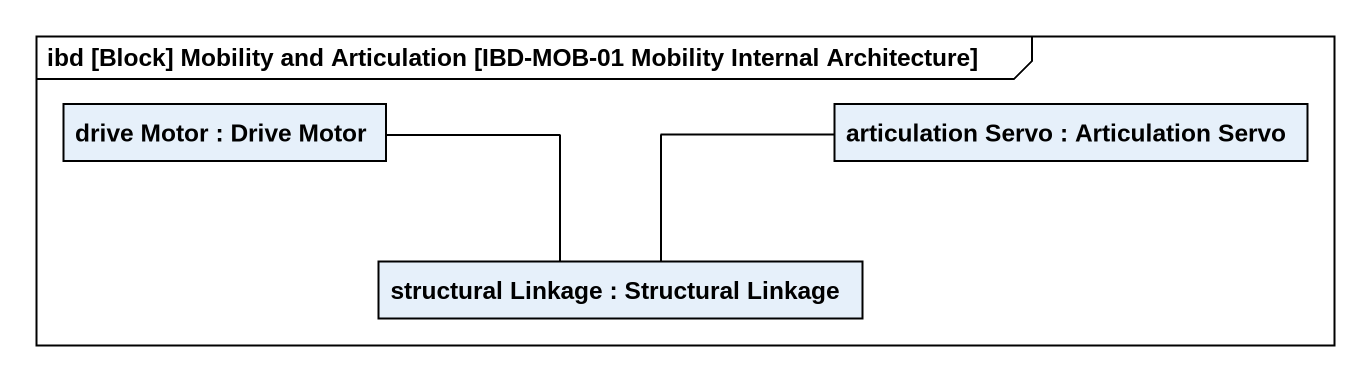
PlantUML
@startuml
mainframe ibd [Block] Mobility and Articulation [IBD-MOB-01 Mobility Internal Architecture]
rectangle "drive Motor : Drive Motor" as drive_Motor
rectangle "articulation Servo : Articulation Servo" as articulation_Servo
rectangle "structural Linkage : Structural Linkage" as structural_Linkage
drive_Motor -right- structural_Linkage
articulation_Servo -left- structural_Linkage
@enduml
